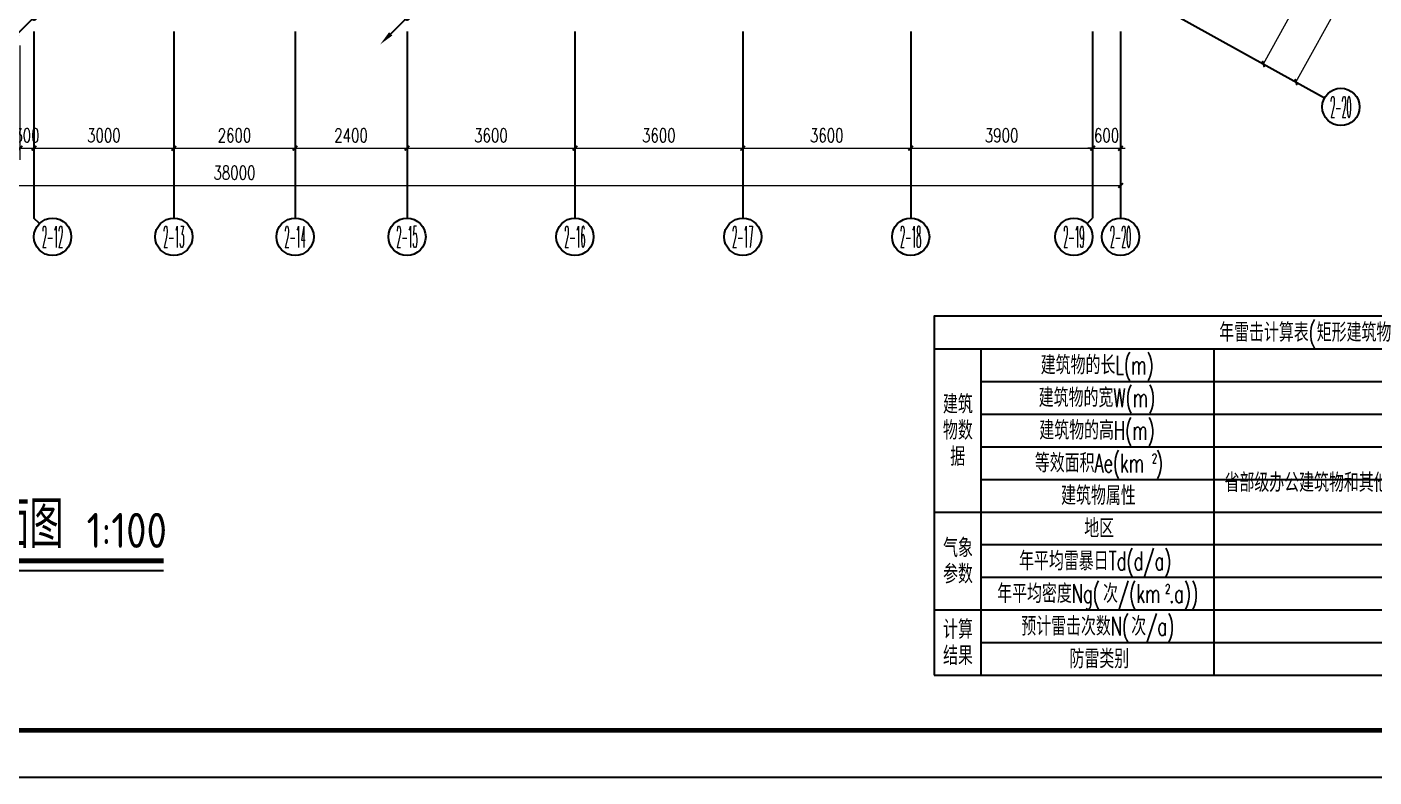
# Model space of a CAD drawing. Extents: x -9422388 to 15610651, y -1992469 to 953794.
# Drawn here: x -2475703 to -2446817, y -380398 to -364314 of the extents above; entities that cross this region are included whole.
import ezdxf
from ezdxf.enums import TextEntityAlignment as Align

# ---------------------------------------------------------------- set-up
doc = ezdxf.new("R2010")
doc.units = 0
doc.header["$LTSCALE"] = 1000
for name, color, linetype in [('A-ANNO-IDEN', 3, 'Continuous'), ('AXIS', 3, 'Continuous'), ('AXIS_TEXT', 7, 'Continuous'), ('LWIRE', 4, 'Continuous'), ('PUB_DIM', 3, 'Continuous'), ('PUB_TITLE', 4, 'Continuous'), ('TEL_TAB', 7, 'Continuous')]:
    doc.layers.add(name, color=color, linetype=linetype)
doc.layers.add('建筑底图', color=8, linetype='Continuous', lineweight=5)
doc.styles.add('_TCH_AXIS', font='COMPLEX', dxfattribs={"bigfont": 'GBCBIG'})
doc.styles.add('_TCH_DIM_T3', font='SIMPLEX', dxfattribs={"width": 0.705882, "bigfont": 'GBCBIG'})
doc.styles.add('_TEL_DIM', font='SIMPLEX', dxfattribs={"width": 0.8, "height": 3.5, "bigfont": 'HZTXT'})
doc.styles.add('COMPLEX', font='COMPLEX')
doc.styles.get("Standard").update_dxf_attribs({"font": 'gbenor.shx', "bigfont": 'gbcbig.shx'})
doc.dimstyles.new('_TCH_ARCH&&100', dxfattribs={"dimtxt": 297.5, "dimasz": 100, "dimexe": 250, "dimexo": 300, "dimgap": 126.25, "dimtad": 1, "dimdec": 0, "dimzin": 0, "dimdsep": 46, "dimtxsty": '_TCH_DIM_T3', "dimblk": 'ARCHTICK', "dimcen": 0.09, "dimclrt": 7, "dimazin": 2, "dimtfac": 1, "dimtdec": 0, "dimtix": 1, "dimtmove": 2, "dimatfit": 3, "dimfxl": 0, "dimtolj": 1, "dimtzin": 0, "dimarcsym": 0})

# ---------------------------------------------------------------- blocks, each defined once
blk = doc.blocks.new('_ArchTick')
at = {"color": 0, "linetype": 'ByBlock', "const_width": 0.4}
blk.add_lwpolyline([(-0.5, -0.5), (0.5, 0.5)], dxfattribs=at)
blk = doc.blocks.new('*D751')
at = {"layer": 'Defpoints', "color": 0, "transparency": 16777216}
for p in [(2140239, -399502), (2143302, -401197), (2137930, -403675)]:
    blk.add_point(p, dxfattribs=at)
at = {"layer": 'PUB_DIM', "color": 0, "lineweight": -2, "transparency": 16777216}
for p, q in [((2140502, -399647), (2143520, -401318)), ((2140993, -405369), (2143302, -401197)), ((2138193, -403820), (2141211, -405491))]:
    blk.add_line(p, q, dxfattribs=at)
at = {"layer": 'PUB_DIM', "color": 0, "lineweight": -2, "transparency": 16777216, "xscale": 100, "yscale": 100, "zscale": 100}
for p, rotation in [((2143302, -401197), 61.03914883823311), ((2140993, -405369), 241.0391488382331)]:
    blk.add_blockref('_ArchTick', p, dxfattribs=dict(at, rotation=rotation))
at = {"layer": 'PUB_DIM', "color": 7, "transparency": 16777216, "insert": (2141907, -403150), "char_height": 297.5, "attachment_point": 5, "rotation": 61.0391, "style": '_TCH_DIM_T3'}
blk.add_mtext('\\A1;4769', dxfattribs=at)
blk = doc.blocks.new('*D753')
at = {"layer": 'Defpoints', "color": 0, "transparency": 16777216}
for p in [(2142549, -395329), (2146311, -397412), (2137930, -403675)]:
    blk.add_point(p, dxfattribs=at)
at = {"layer": 'PUB_DIM', "color": 0, "lineweight": -2, "transparency": 16777216}
for p, q in [((2142811, -395475), (2146530, -397533)), ((2141692, -405757), (2146311, -397412)), ((2138193, -403820), (2141911, -405878))]:
    blk.add_line(p, q, dxfattribs=at)
at = {"layer": 'PUB_DIM', "color": 0, "lineweight": -2, "transparency": 16777216, "xscale": 100, "yscale": 100, "zscale": 100}
for p, rotation in [((2146311, -397412), 61.03914883811161), ((2141692, -405757), 241.0391488381117)]:
    blk.add_blockref('_ArchTick', p, dxfattribs=dict(at, rotation=rotation))
at = {"layer": 'PUB_DIM', "color": 7, "transparency": 16777216, "insert": (2143761, -401451), "char_height": 297.5, "attachment_point": 5, "rotation": 61.0391, "style": '_TCH_DIM_T3'}
blk.add_mtext('\\A1;9538', dxfattribs=at)
blk = doc.blocks.new('*D754')
at = {"layer": 'AXIS', "color": 0, "lineweight": -2, "transparency": 16777216}
for p, q in [((2099930, -404975), (2099930, -408225)), ((2137930, -404975), (2137930, -408225)), ((2099930, -407975), (2137930, -407975))]:
    blk.add_line(p, q, dxfattribs=at)
at = {"layer": 'Defpoints', "color": 0, "transparency": 16777216}
for p in [(2099930, -404675), (2137930, -404675), (2137930, -407975)]:
    blk.add_point(p, dxfattribs=at)
at = {"layer": 'AXIS', "color": 0, "lineweight": -2, "transparency": 16777216, "xscale": 100, "yscale": 100, "zscale": 100, "rotation": 180}
blk.add_blockref('_ArchTick', (2099930, -407975), dxfattribs=at)
at = {"layer": 'AXIS', "color": 0, "lineweight": -2, "transparency": 16777216, "xscale": 100, "yscale": 100, "zscale": 100}
blk.add_blockref('_ArchTick', (2137930, -407975), dxfattribs=at)
at = {"layer": 'AXIS', "color": 7, "transparency": 16777216, "insert": (2118930, -407700), "char_height": 297.5, "attachment_point": 5, "style": '_TCH_DIM_T3'}
blk.add_mtext('\\A1;38000', dxfattribs=at)
blk = doc.blocks.new('*D807')
at = {"layer": 'AXIS', "color": 0, "lineweight": -2, "transparency": 16777216}
for p, q in [((2114330, -404975), (2114330, -407425)), ((2114630, -404975), (2114630, -407425)), ((2114330, -407175), (2114230, -407175)), ((2114330, -407175), (2114630, -407175)), ((2114630, -407175), (2114730, -407175))]:
    blk.add_line(p, q, dxfattribs=at)
at = {"layer": 'Defpoints', "color": 0, "transparency": 16777216}
for p in [(2114330, -404675), (2114630, -404675), (2114630, -407175)]:
    blk.add_point(p, dxfattribs=at)
at = {"layer": 'AXIS', "color": 0, "lineweight": -2, "transparency": 16777216, "xscale": 100, "yscale": 100, "zscale": 100}
blk.add_blockref('_ArchTick', (2114330, -407175), dxfattribs=at)
at = {"layer": 'AXIS', "color": 0, "lineweight": -2, "transparency": 16777216, "xscale": 100, "yscale": 100, "zscale": 100, "rotation": 180}
blk.add_blockref('_ArchTick', (2114630, -407175), dxfattribs=at)
at = {"layer": 'AXIS', "color": 7, "transparency": 16777216, "insert": (2114480, -406900), "char_height": 297.5, "attachment_point": 5, "style": '_TCH_DIM_T3'}
blk.add_mtext('\\A1;300', dxfattribs=at)
blk = doc.blocks.new('*D808')
at = {"layer": 'AXIS', "color": 0, "lineweight": -2, "transparency": 16777216}
for p, q in [((2114630, -404975), (2114630, -407425)), ((2117630, -404975), (2117630, -407425)), ((2114630, -407175), (2117630, -407175))]:
    blk.add_line(p, q, dxfattribs=at)
at = {"layer": 'Defpoints', "color": 0, "transparency": 16777216}
for p in [(2114630, -404675), (2117630, -404675), (2117630, -407175)]:
    blk.add_point(p, dxfattribs=at)
at = {"layer": 'AXIS', "color": 0, "lineweight": -2, "transparency": 16777216, "xscale": 100, "yscale": 100, "zscale": 100, "rotation": 180}
blk.add_blockref('_ArchTick', (2114630, -407175), dxfattribs=at)
at = {"layer": 'AXIS', "color": 0, "lineweight": -2, "transparency": 16777216, "xscale": 100, "yscale": 100, "zscale": 100}
blk.add_blockref('_ArchTick', (2117630, -407175), dxfattribs=at)
at = {"layer": 'AXIS', "color": 7, "transparency": 16777216, "insert": (2116130, -406900), "char_height": 297.5, "attachment_point": 5, "style": '_TCH_DIM_T3'}
blk.add_mtext('\\A1;3000', dxfattribs=at)
blk = doc.blocks.new('*D809')
at = {"layer": 'AXIS', "color": 0, "lineweight": -2, "transparency": 16777216}
for p, q in [((2117630, -404975), (2117630, -407425)), ((2120230, -404975), (2120230, -407425)), ((2117630, -407175), (2120230, -407175))]:
    blk.add_line(p, q, dxfattribs=at)
at = {"layer": 'Defpoints', "color": 0, "transparency": 16777216}
for p in [(2117630, -404675), (2120230, -404675), (2120230, -407175)]:
    blk.add_point(p, dxfattribs=at)
at = {"layer": 'AXIS', "color": 0, "lineweight": -2, "transparency": 16777216, "xscale": 100, "yscale": 100, "zscale": 100, "rotation": 180}
blk.add_blockref('_ArchTick', (2117630, -407175), dxfattribs=at)
at = {"layer": 'AXIS', "color": 0, "lineweight": -2, "transparency": 16777216, "xscale": 100, "yscale": 100, "zscale": 100}
blk.add_blockref('_ArchTick', (2120230, -407175), dxfattribs=at)
at = {"layer": 'AXIS', "color": 7, "transparency": 16777216, "insert": (2118930, -406900), "char_height": 297.5, "attachment_point": 5, "style": '_TCH_DIM_T3'}
blk.add_mtext('\\A1;2600', dxfattribs=at)
blk = doc.blocks.new('*D810')
at = {"layer": 'AXIS', "color": 0, "lineweight": -2, "transparency": 16777216}
for p, q in [((2120230, -404975), (2120230, -407425)), ((2122630, -404975), (2122630, -407425)), ((2120230, -407175), (2122630, -407175))]:
    blk.add_line(p, q, dxfattribs=at)
at = {"layer": 'Defpoints', "color": 0, "transparency": 16777216}
for p in [(2120230, -404675), (2122630, -404675), (2122630, -407175)]:
    blk.add_point(p, dxfattribs=at)
at = {"layer": 'AXIS', "color": 0, "lineweight": -2, "transparency": 16777216, "xscale": 100, "yscale": 100, "zscale": 100, "rotation": 180}
blk.add_blockref('_ArchTick', (2120230, -407175), dxfattribs=at)
at = {"layer": 'AXIS', "color": 0, "lineweight": -2, "transparency": 16777216, "xscale": 100, "yscale": 100, "zscale": 100}
blk.add_blockref('_ArchTick', (2122630, -407175), dxfattribs=at)
at = {"layer": 'AXIS', "color": 7, "transparency": 16777216, "insert": (2121430, -406900), "char_height": 297.5, "attachment_point": 5, "style": '_TCH_DIM_T3'}
blk.add_mtext('\\A1;2400', dxfattribs=at)
blk = doc.blocks.new('*D811')
at = {"layer": 'AXIS', "color": 0, "lineweight": -2, "transparency": 16777216}
for p, q in [((2122630, -404975), (2122630, -407425)), ((2126230, -404975), (2126230, -407425)), ((2122630, -407175), (2126230, -407175))]:
    blk.add_line(p, q, dxfattribs=at)
at = {"layer": 'Defpoints', "color": 0, "transparency": 16777216}
for p in [(2122630, -404675), (2126230, -404675), (2126230, -407175)]:
    blk.add_point(p, dxfattribs=at)
at = {"layer": 'AXIS', "color": 0, "lineweight": -2, "transparency": 16777216, "xscale": 100, "yscale": 100, "zscale": 100, "rotation": 180}
blk.add_blockref('_ArchTick', (2122630, -407175), dxfattribs=at)
at = {"layer": 'AXIS', "color": 0, "lineweight": -2, "transparency": 16777216, "xscale": 100, "yscale": 100, "zscale": 100}
blk.add_blockref('_ArchTick', (2126230, -407175), dxfattribs=at)
at = {"layer": 'AXIS', "color": 7, "transparency": 16777216, "insert": (2124430, -406900), "char_height": 297.5, "attachment_point": 5, "style": '_TCH_DIM_T3'}
blk.add_mtext('\\A1;3600', dxfattribs=at)
blk = doc.blocks.new('*D812')
at = {"layer": 'AXIS', "color": 0, "lineweight": -2, "transparency": 16777216}
for p, q in [((2126230, -404975), (2126230, -407425)), ((2129830, -404975), (2129830, -407425)), ((2126230, -407175), (2129830, -407175))]:
    blk.add_line(p, q, dxfattribs=at)
at = {"layer": 'Defpoints', "color": 0, "transparency": 16777216}
for p in [(2126230, -404675), (2129830, -404675), (2129830, -407175)]:
    blk.add_point(p, dxfattribs=at)
at = {"layer": 'AXIS', "color": 0, "lineweight": -2, "transparency": 16777216, "xscale": 100, "yscale": 100, "zscale": 100, "rotation": 180}
blk.add_blockref('_ArchTick', (2126230, -407175), dxfattribs=at)
at = {"layer": 'AXIS', "color": 0, "lineweight": -2, "transparency": 16777216, "xscale": 100, "yscale": 100, "zscale": 100}
blk.add_blockref('_ArchTick', (2129830, -407175), dxfattribs=at)
at = {"layer": 'AXIS', "color": 7, "transparency": 16777216, "insert": (2128030, -406900), "char_height": 297.5, "attachment_point": 5, "style": '_TCH_DIM_T3'}
blk.add_mtext('\\A1;3600', dxfattribs=at)
blk = doc.blocks.new('*D813')
at = {"layer": 'AXIS', "color": 0, "lineweight": -2, "transparency": 16777216}
for p, q in [((2129830, -404975), (2129830, -407425)), ((2133430, -404975), (2133430, -407425)), ((2129830, -407175), (2133430, -407175))]:
    blk.add_line(p, q, dxfattribs=at)
at = {"layer": 'Defpoints', "color": 0, "transparency": 16777216}
for p in [(2129830, -404675), (2133430, -404675), (2133430, -407175)]:
    blk.add_point(p, dxfattribs=at)
at = {"layer": 'AXIS', "color": 0, "lineweight": -2, "transparency": 16777216, "xscale": 100, "yscale": 100, "zscale": 100, "rotation": 180}
blk.add_blockref('_ArchTick', (2129830, -407175), dxfattribs=at)
at = {"layer": 'AXIS', "color": 0, "lineweight": -2, "transparency": 16777216, "xscale": 100, "yscale": 100, "zscale": 100}
blk.add_blockref('_ArchTick', (2133430, -407175), dxfattribs=at)
at = {"layer": 'AXIS', "color": 7, "transparency": 16777216, "insert": (2131630, -406900), "char_height": 297.5, "attachment_point": 5, "style": '_TCH_DIM_T3'}
blk.add_mtext('\\A1;3600', dxfattribs=at)
blk = doc.blocks.new('*D814')
at = {"layer": 'AXIS', "color": 0, "lineweight": -2, "transparency": 16777216}
for p, q in [((2133430, -404975), (2133430, -407425)), ((2137330, -404975), (2137330, -407425)), ((2133430, -407175), (2137330, -407175))]:
    blk.add_line(p, q, dxfattribs=at)
at = {"layer": 'Defpoints', "color": 0, "transparency": 16777216}
for p in [(2133430, -404675), (2137330, -404675), (2137330, -407175)]:
    blk.add_point(p, dxfattribs=at)
at = {"layer": 'AXIS', "color": 0, "lineweight": -2, "transparency": 16777216, "xscale": 100, "yscale": 100, "zscale": 100, "rotation": 180}
blk.add_blockref('_ArchTick', (2133430, -407175), dxfattribs=at)
at = {"layer": 'AXIS', "color": 0, "lineweight": -2, "transparency": 16777216, "xscale": 100, "yscale": 100, "zscale": 100}
blk.add_blockref('_ArchTick', (2137330, -407175), dxfattribs=at)
at = {"layer": 'AXIS', "color": 7, "transparency": 16777216, "insert": (2135380, -406900), "char_height": 297.5, "attachment_point": 5, "style": '_TCH_DIM_T3'}
blk.add_mtext('\\A1;3900', dxfattribs=at)
blk = doc.blocks.new('*D815')
at = {"layer": 'AXIS', "color": 0, "lineweight": -2, "transparency": 16777216}
for p, q in [((2137330, -404975), (2137330, -407425)), ((2137930, -404975), (2137930, -407425)), ((2137330, -407175), (2137230, -407175)), ((2137330, -407175), (2137930, -407175)), ((2137930, -407175), (2138030, -407175))]:
    blk.add_line(p, q, dxfattribs=at)
at = {"layer": 'Defpoints', "color": 0, "transparency": 16777216}
for p in [(2137330, -404675), (2137930, -404675), (2137930, -407175)]:
    blk.add_point(p, dxfattribs=at)
at = {"layer": 'AXIS', "color": 0, "lineweight": -2, "transparency": 16777216, "xscale": 100, "yscale": 100, "zscale": 100}
blk.add_blockref('_ArchTick', (2137330, -407175), dxfattribs=at)
at = {"layer": 'AXIS', "color": 0, "lineweight": -2, "transparency": 16777216, "xscale": 100, "yscale": 100, "zscale": 100, "rotation": 180}
blk.add_blockref('_ArchTick', (2137930, -407175), dxfattribs=at)
at = {"layer": 'AXIS', "color": 7, "transparency": 16777216, "insert": (2137630, -406900), "char_height": 297.5, "attachment_point": 5, "style": '_TCH_DIM_T3'}
blk.add_mtext('\\A1;600', dxfattribs=at)
blk = doc.blocks.new('_AXISO')
at = {"color": 0}
blk.add_circle((0, 0), 0.5, dxfattribs=at)
at = {"layer": 'AXIS_TEXT', "color": 0, "style": 'COMPLEX', "width": 1.041667}
blk.add_attdef('A', text='', height=0.56, dxfattribs=at).set_placement((-0.25, -0.28), (0.25, -0.28), align=Align.FIT)
blk = doc.blocks.new('$TelecSys$00000080')
for p, q in [((-0.7, -0.7), (0, 0)), ((0.104, 0.104), (0.104, 0.104)), ((-0.104, -0.104), (-0.104, -0.104))]:
    blk.add_line(p, q)
at = {"const_width": 0.142}
blk.add_lwpolyline([(0.071, 0, 1), (-0.071, 0, 1)], format="xyb", close=True, dxfattribs=at)
blk.add_solid([(-0.63, -0.77), (-0.77, -0.63), (-1.15, -1.15)])
at = {"width": 0.8, "flags": 9}
blk.add_attdef('A', (0, 0), '', height=0.00002, rotation=180, dxfattribs=at)
blk = doc.blocks.new('6666')
at = {"layer": 'AXIS', "color": 8}
for p, q in [((2138808.9, -404161), (2142304.9, -406095.8)), ((2114630.2, -404674.7), (2114630.2, -408674.7)), ((2117630.2, -404674.7), (2117630.2, -408674.7)), ((2120230.2, -404674.7), (2120230.2, -408674.7)), ((2122630.2, -404674.7), (2122630.2, -408674.7)), ((2126230.2, -404674.7), (2126230.2, -408674.7)), ((2129830.2, -404674.7), (2129830.2, -408674.7)), ((2133430.2, -404674.7), (2133430.2, -408674.7)), ((2137330.2, -404674.7), (2137330.2, -408674.7)), ((2137930.2, -404674.7), (2137930.2, -408674.7)), ((2114747.4, -408791.9), (2114630.2, -408674.7)), ((2137213, -408791.9), (2137330.2, -408674.7))]:
    blk.add_line(p, q, dxfattribs=at)
ref = blk.add_blockref('_AXISO', (2142654.9, -406289.5), dxfattribs=dict(at, xscale=800, yscale=800, zscale=800))
ref.add_attrib('A', '2-20', dxfattribs={"layer": 'AXIS_TEXT', "color": 8, "height": 452.55, "style": '_TCH_AXIS', "width": 0.2625}).set_placement((2142428.7, -406515.8), (2142881.2, -406515.8), align=Align.FIT)
ref = blk.add_blockref('_AXISO', (2115030.2, -409074.7), dxfattribs=dict(at, xscale=800, yscale=800, zscale=800))
ref.add_attrib('A', '2-12', dxfattribs={"layer": 'AXIS_TEXT', "color": 8, "height": 452.55, "style": '_TCH_AXIS', "width": 0.28}).set_placement((2114803.9, -409301), (2115256.5, -409301), align=Align.FIT)
ref = blk.add_blockref('_AXISO', (2117630.2, -409074.7), dxfattribs=dict(at, xscale=800, yscale=800, zscale=800))
ref.add_attrib('A', '2-13', dxfattribs={"layer": 'AXIS_TEXT', "color": 8, "height": 452.55, "style": '_TCH_AXIS', "width": 0.28}).set_placement((2117403.9, -409301), (2117856.5, -409301), align=Align.FIT)
ref = blk.add_blockref('_AXISO', (2120230.2, -409074.7), dxfattribs=dict(at, xscale=800, yscale=800, zscale=800))
ref.add_attrib('A', '2-14', dxfattribs={"layer": 'AXIS_TEXT', "color": 8, "height": 452.55, "style": '_TCH_AXIS', "width": 0.272727}).set_placement((2120003.9, -409301), (2120456.5, -409301), align=Align.FIT)
ref = blk.add_blockref('_AXISO', (2122630.2, -409074.7), dxfattribs=dict(at, xscale=800, yscale=800, zscale=800))
ref.add_attrib('A', '2-15', dxfattribs={"layer": 'AXIS_TEXT', "color": 8, "height": 452.55, "style": '_TCH_AXIS', "width": 0.28}).set_placement((2122403.9, -409301), (2122856.5, -409301), align=Align.FIT)
ref = blk.add_blockref('_AXISO', (2126230.2, -409074.7), dxfattribs=dict(at, xscale=800, yscale=800, zscale=800))
ref.add_attrib('A', '2-16', dxfattribs={"layer": 'AXIS_TEXT', "color": 8, "height": 452.55, "style": '_TCH_AXIS', "width": 0.28}).set_placement((2126003.9, -409301), (2126456.5, -409301), align=Align.FIT)
ref = blk.add_blockref('_AXISO', (2129830.2, -409074.7), dxfattribs=dict(at, xscale=800, yscale=800, zscale=800))
ref.add_attrib('A', '2-17', dxfattribs={"layer": 'AXIS_TEXT', "color": 8, "height": 452.55, "style": '_TCH_AXIS', "width": 0.28}).set_placement((2129603.9, -409301), (2130056.5, -409301), align=Align.FIT)
ref = blk.add_blockref('_AXISO', (2133430.2, -409074.7), dxfattribs=dict(at, xscale=800, yscale=800, zscale=800))
ref.add_attrib('A', '2-18', dxfattribs={"layer": 'AXIS_TEXT', "color": 8, "height": 452.55, "style": '_TCH_AXIS', "width": 0.28}).set_placement((2133203.9, -409301), (2133656.5, -409301), align=Align.FIT)
ref = blk.add_blockref('_AXISO', (2136930.2, -409074.7), dxfattribs=dict(at, xscale=800, yscale=800, zscale=800))
ref.add_attrib('A', '2-19', dxfattribs={"layer": 'AXIS_TEXT', "color": 8, "height": 452.55, "style": '_TCH_AXIS', "width": 0.28}).set_placement((2136703.9, -409301), (2137156.5, -409301), align=Align.FIT)
ref = blk.add_blockref('_AXISO', (2137930.2, -409074.7), dxfattribs=dict(at, xscale=800, yscale=800, zscale=800))
ref.add_attrib('A', '2-20', dxfattribs={"layer": 'AXIS_TEXT', "color": 8, "height": 452.55, "style": '_TCH_AXIS', "width": 0.2625}).set_placement((2137703.9, -409301), (2138156.5, -409301), align=Align.FIT)
for p1, p2, distance, picture, middle in [((2099930.2, -404674.7), (2137930.2, -404674.7), -3300, '*D754', (2118930.2, -407699.7)), ((2114330.2, -404674.7), (2114630.2, -404674.7), -2500, '*D807', (2114480.2, -406899.7)), ((2114630.2, -404674.7), (2117630.2, -404674.7), -2500, '*D808', (2116130.2, -406899.7)), ((2117630.2, -404674.7), (2120230.2, -404674.7), -2500, '*D809', (2118930.2, -406899.7)), ((2120230.2, -404674.7), (2122630.2, -404674.7), -2500, '*D810', (2121430.2, -406899.7)), ((2122630.2, -404674.7), (2126230.2, -404674.7), -2500, '*D811', (2124430.2, -406899.7)), ((2126230.2, -404674.7), (2129830.2, -404674.7), -2500, '*D812', (2128030.2, -406899.7)), ((2129830.2, -404674.7), (2133430.2, -404674.7), -2500, '*D813', (2131630.2, -406899.7)), ((2133430.2, -404674.7), (2137330.2, -404674.7), -2500, '*D814', (2135380.2, -406899.7)), ((2137330.2, -404674.7), (2137930.2, -404674.7), -2500, '*D815', (2137630.2, -406899.7))]:
    dim = blk.add_aligned_dim(p1=p1, p2=p2, distance=distance, dimstyle='_TCH_ARCH&&100', dxfattribs=at)
    dim.commit()
    dim.dimension.update_dxf_attribs({"geometry": picture, "text_midpoint": middle})
at = {"layer": 'PUB_DIM', "color": 8}
for p2, distance, picture, middle in [((2142548.6, -395329.5), -4300, '*D753', (2143761.1, -401451.1)), ((2140239.4, -399502.1), -3500, '*D751', (2141906.5, -403150))]:
    dim = blk.add_aligned_dim(p1=(2137930.2, -403674.7), p2=p2, distance=distance, dimstyle='_TCH_ARCH&&100', dxfattribs=at)
    dim.commit()
    dim.dimension.update_dxf_attribs({"geometry": picture, "text_midpoint": middle})

msp = doc.modelspace()

# ---------------------------------------------------------------- linework, layer by layer
at = {"layer": 'A-ANNO-IDEN', "const_width": 105}
msp.add_lwpolyline([(-2483613.04803, -375761.10358), (-2472772.44952, -375761.10358)], dxfattribs=at)
at = {"layer": 'A-ANNO-IDEN'}
msp.add_lwpolyline([(-2483613.04803, -375971.10358), (-2472772.44952, -375971.10358)], dxfattribs=at)
at = {"layer": 'PUB_TITLE'}
msp.add_lwpolyline([(-2513574.25692, -380398.05939), (-2429474.25692, -380398.05939), (-2429474.25692, -320998.05939), (-2513574.25692, -320998.05939)], close=True, dxfattribs=at)
at = {"layer": 'PUB_TITLE', "const_width": 100}
msp.add_lwpolyline([(-2511074.25692, -379398.05939), (-2430474.25692, -379398.05939), (-2430474.25692, -321998.05939), (-2511074.25692, -321998.05939)], close=True, dxfattribs=at)
at = {"layer": 'TEL_TAB'}
msp.add_lwpolyline([(-2456249.43596, -378215.07221), (-2440249.43596, -378215.07221), (-2440249.43596, -370515.07221), (-2456249.43596, -370515.07221)], close=True, dxfattribs=at)
for points in [[(-2456249.43596, -371215.07221), (-2440249.43596, -371215.07221)], [(-2455249.43596, -371215.07221), (-2455249.43596, -378215.07221)], [(-2450249.43596, -371215.07221), (-2450249.43596, -378215.07221)], [(-2455249.43596, -371915.07221), (-2440249.43596, -371915.07221)], [(-2455249.43596, -372615.07221), (-2440249.43596, -372615.07221)], [(-2455249.43596, -373315.07221), (-2440249.43596, -373315.07221)], [(-2455249.43596, -374015.07221), (-2440249.43596, -374015.07221)], [(-2456249.43596, -374715.07221), (-2440249.43596, -374715.07221)], [(-2455249.43596, -375415.07221), (-2440249.43596, -375415.07221)], [(-2455249.43596, -376115.07221), (-2440249.43596, -376115.07221)], [(-2456249.43596, -376815.07221), (-2440249.43596, -376815.07221)], [(-2455249.43596, -377515.07221), (-2440249.43596, -377515.07221)]]:
    msp.add_lwpolyline(points, dxfattribs=at)

# ---------------------------------------------------------------- block references
at = {"layer": 'LWIRE', "xscale": 500, "yscale": 500, "zscale": 500}
for p in [(-2475552.55615, -364114.24964), (-2467552.55615, -364113.22759)]:
    msp.add_blockref('$TelecSys$00000080', p, dxfattribs=at)
at = {"layer": '建筑底图', "color": 8}
msp.add_blockref('6666', (-4590182.74988, 40260.4943), dxfattribs=at)

# ---------------------------------------------------------------- texts
at = {"layer": 'A-ANNO-IDEN', "color": 7}
for s, height, p in [('综合楼屋顶防雷平面图', 1012.765957, (-2482213.04803, -375484.08231)), ('1:100', 750, (-2474422.94165, -375484.08231))]:
    msp.add_text(s, height=height, dxfattribs=at).set_placement(p)
at = {"layer": 'TEL_TAB', "style": '_TEL_DIM'}
for s, height, width, p in [('(', 400, 0.64, (-2448217.43596, -371065.07221)), ('年雷击计算表', 400, 0.8, (-2450137.43596, -371065.07221)), ('矩形建筑物', 400, 0.8, (-2448046.7693, -371065.07221)), ('建筑物的长', 400, 0.8, (-2453963.91215, -371765.07221)), ('L(m)', 400, 0.64, (-2452363.91215, -371765.07221)), ('建筑物的宽', 400, 0.8, (-2454006.57882, -372465.07221)), ('W(m)', 400, 0.64, (-2452406.57882, -372465.07221)), ('建筑', 400, 0.8, (-2456060.86904, -372605.07221)), ('物数', 400, 0.8, (-2456060.86904, -373165.07221)), ('建筑物的高', 400, 0.8, (-2453994.38835, -373165.07221)), ('H(m)', 400, 0.64, (-2452394.38835, -373165.07221)), ('据', 400, 0.8, (-2455905.1525, -373725.07221)), ('等效面积', 400, 0.8, (-2454090.38835, -373865.07221)), ('Ae(km', 400, 0.64, (-2452810.38835, -373865.07221)), ('2', 200, 0.64, (-2451579.15025, -373665.07221)), (')', 400, 0.64, (-2451493.81692, -373865.07221)), ('省部级办公建筑物和其他重要或人员密集的公共建筑物以及火灾危险', 400, 0.8, (-2450023.45171, -374285.07221)), ('建筑物属性', 400, 0.8, (-2453526.7588, -374565.07221)), ('地区', 400, 0.8, (-2453031.64069, -375265.07221)), ('气象', 400, 0.8, (-2456058.7273, -375685.07221)), ('Td(d/a)', 400, 0.64, (-2452508.67406, -375965.07221)), ('参数', 400, 0.8, (-2456058.7273, -376245.07221)), ('年平均雷暴日', 400, 0.8, (-2454428.67406, -375965.07221)), ('年平均密度', 400, 0.8, (-2454898.00739, -376665.07221)), ('Ng(', 400, 0.64, (-2453298.00739, -376665.07221)), ('次', 400, 0.8, (-2452627.5312, -376665.07221)), ('/(km', 400, 0.64, (-2452307.5312, -376665.07221)), ('2', 200, 0.64, (-2451295.72168, -376465.07221)), ('.a))', 400, 0.64, (-2451210.38835, -376665.07221)), ('预计雷击次数', 400, 0.8, (-2454381.43596, -377365.07221)), ('N(', 400, 0.64, (-2452461.43596, -377365.07221)), ('次', 400, 0.8, (-2452022.57882, -377365.07221)), ('/a)', 400, 0.64, (-2451702.57882, -377365.07221)), ('计算', 400, 0.8, (-2456058.09738, -377435.07221)), ('结果', 400, 0.8, (-2456058.09738, -377995.07221)), ('防雷类别', 400, 0.8, (-2453347.86116, -378065.07221))]:
    msp.add_text(s, height=height, dxfattribs=dict(at, width=width)).set_placement(p)

doc.saveas('drawing.dxf')
